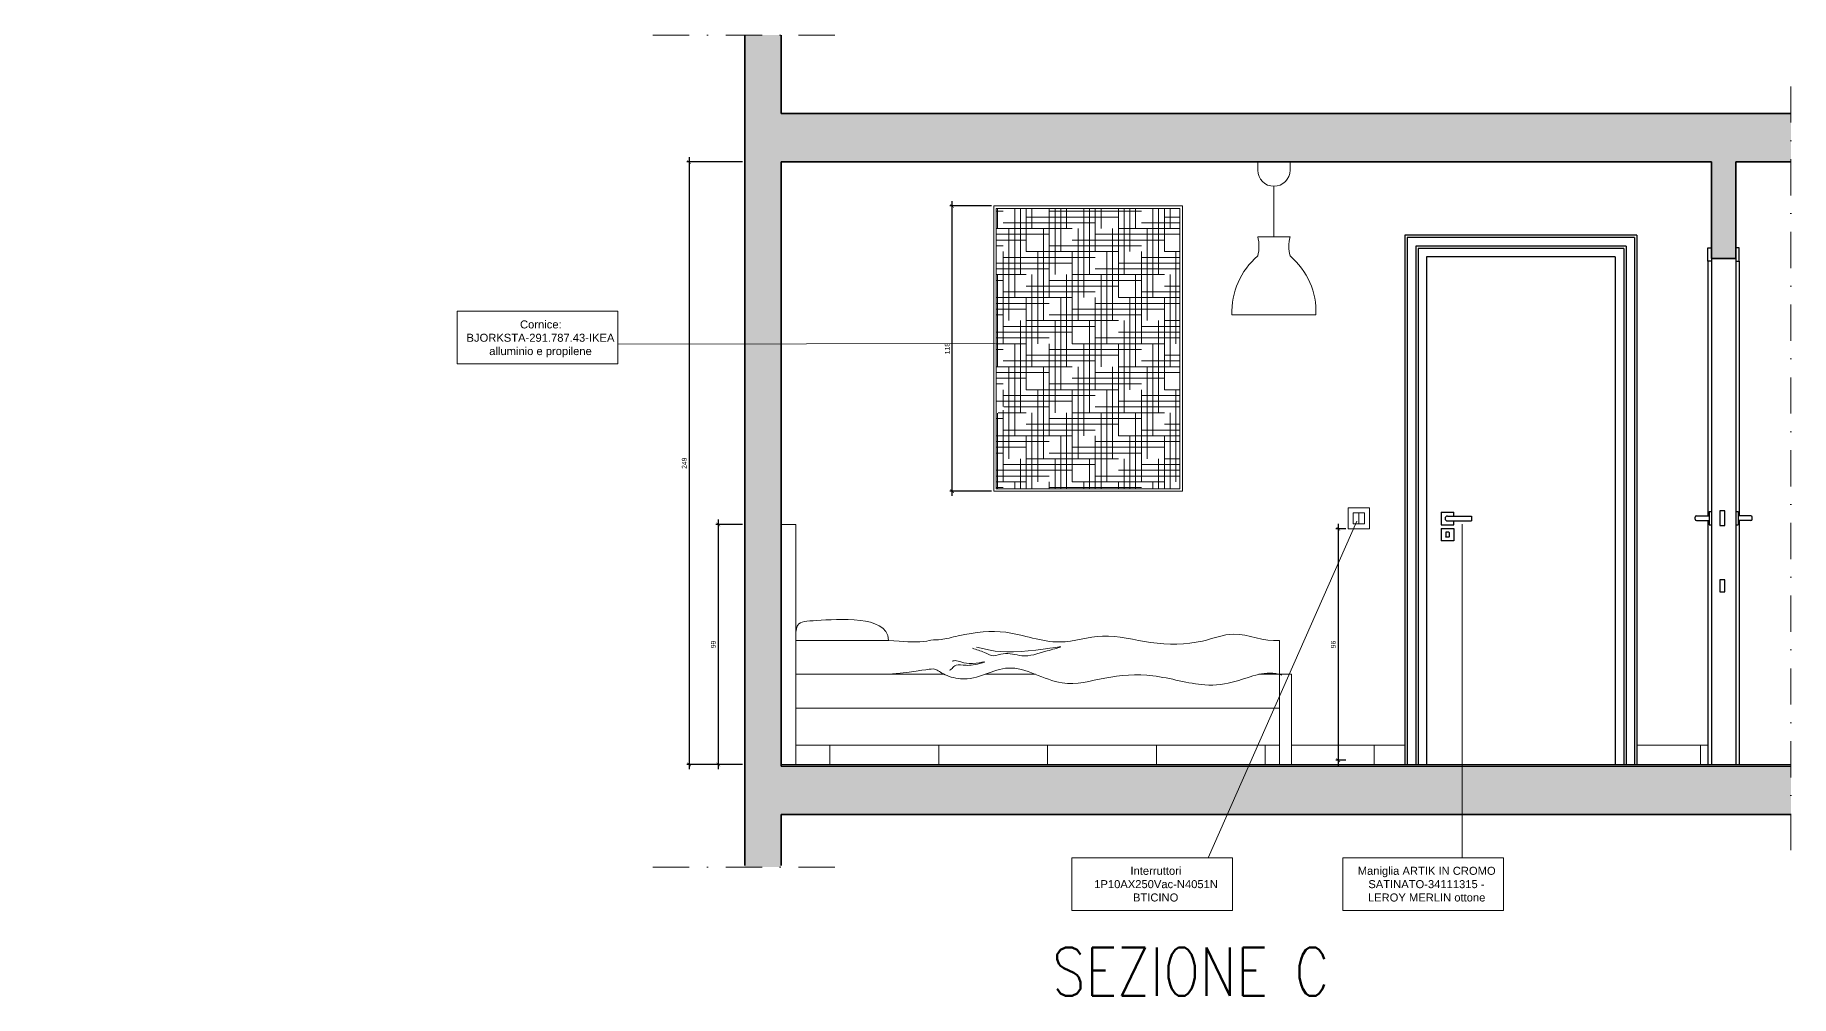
# Model space of a CAD drawing. Header units: inches. Extents: x -326 to 7826, y -681 to 1655.
# Drawn here: x 7100 to 7826, y 463 to 861 of the extents above; entities that cross this region are included whole.
import ezdxf

# ---------------------------------------------------------------- set-up
doc = ezdxf.new("R2010")
doc.units = ezdxf.units.IN
doc.header["$MEASUREMENT"] = 0
doc.linetypes.add('DASHDOT', pattern=[1, 0.5, -0.25, 0, -0.25])
for name, color, linetype, lineweight in [('A-ANNO-DIMS', 3, 'Continuous', 9), ('A-ANNO-SYMB', 3, 'Continuous', 18), ('A-ANNO-TEXT', 3, 'Continuous', 18), ('A-ELEV-MBE2', 4, 'Continuous', 25), ('A-FURN', 8, 'Continuous', 18), ('A-SECT C-MCUT', 9, 'Continuous', 20), ('A-SECT-MCUT', 2, 'Continuous', 35), ('A-WALL-STUD', 4, 'Continuous', 18)]:
    doc.layers.add(name, color=color, linetype=linetype, lineweight=lineweight)
doc.layers.add('G-ANNO-TEXT', color=3, linetype='Continuous')
doc.styles.add('E-ROMANS', font='romans.shx', dxfattribs={"width": 0.8})
doc.styles.get("Standard").update_dxf_attribs({"font": 'arial.ttf'})
doc.dimstyles.new('giulia', dxfattribs={"dimtxt": 2, "dimasz": 1.5, "dimexe": 1, "dimexo": 1, "dimgap": 1, "dimtad": 1, "dimdec": 0, "dimtxsty": 'Standard', "dimblk": 'ARCHTICK', "dimcen": 2.5, "dimdle": 2, "dimadec": 0, "dimazin": 0, "dimtfac": 1, "dimtdec": 0, "dimtmove": 0, "dimatfit": 3, "dimldrblk": 'ARCHTICK', "dimfxl": 1, "dimarcsym": 0})

# ---------------------------------------------------------------- blocks, each defined once
blk = doc.blocks.new('_ArchTick')
at = {"color": 0, "linetype": 'ByBlock', "const_width": 0.15}
blk.add_lwpolyline([(-0.5, -0.5), (0.5, 0.5)], dxfattribs=at)
blk = doc.blocks.new('*D33')
at = {"layer": 'A-ANNO-DIMS', "color": 0, "lineweight": -2, "transparency": 16777216}
for p, q in [((7392, 808.53), (7369.01, 808.53)), ((7370.01, 810.53), (7370.01, 557.23)), ((7392, 559.23), (7369.01, 559.23))]:
    blk.add_line(p, q, dxfattribs=at)
at = {"layer": 'Defpoints', "color": 0, "transparency": 16777216}
for p in [(7393, 808.53), (7370.01, 559.23), (7393, 559.23)]:
    blk.add_point(p, dxfattribs=at)
at = {"layer": 'A-ANNO-DIMS', "color": 0, "lineweight": -2, "transparency": 16777216, "xscale": 1.5, "yscale": 1.5, "zscale": 1.5}
for p, rotation in [((7370.01, 808.53), 90), ((7370.01, 559.23), 270)]:
    blk.add_blockref('_ArchTick', p, dxfattribs=dict(at, rotation=rotation))
at = {"layer": 'A-ANNO-DIMS', "color": 0, "transparency": 16777216, "insert": (7367.99, 683.88), "char_height": 2, "attachment_point": 5, "rotation": 90}
blk.add_mtext('249', dxfattribs=at)
blk = doc.blocks.new('*D34')
at = {"layer": 'A-ANNO-DIMS', "color": 0, "lineweight": -2, "transparency": 16777216}
for p, q in [((7392, 658.53), (7381.06, 658.53)), ((7382.06, 660.53), (7382.06, 557.23)), ((7392, 559.23), (7381.06, 559.23))]:
    blk.add_line(p, q, dxfattribs=at)
at = {"layer": 'Defpoints', "color": 0, "transparency": 16777216}
for p in [(7393, 658.53), (7382.06, 559.23), (7393, 559.23)]:
    blk.add_point(p, dxfattribs=at)
at = {"layer": 'A-ANNO-DIMS', "color": 0, "lineweight": -2, "transparency": 16777216, "xscale": 1.5, "yscale": 1.5, "zscale": 1.5}
for p, rotation in [((7382.06, 658.53), 90), ((7382.06, 559.23), 270)]:
    blk.add_blockref('_ArchTick', p, dxfattribs=dict(at, rotation=rotation))
at = {"layer": 'A-ANNO-DIMS', "color": 0, "transparency": 16777216, "insert": (7380.04, 608.88), "char_height": 2, "attachment_point": 5, "rotation": 90}
blk.add_mtext('99', dxfattribs=at)
blk = doc.blocks.new('*D35')
at = {"layer": 'A-ANNO-DIMS', "color": 0, "lineweight": -2, "transparency": 16777216}
for p, q in [((7478.79, 670.32), (7478.79, 792.32)), ((7495, 790.32), (7477.79, 790.32)), ((7495, 672.32), (7477.79, 672.32))]:
    blk.add_line(p, q, dxfattribs=at)
at = {"layer": 'Defpoints', "color": 0, "transparency": 16777216}
for p in [(7478.79, 790.32), (7496, 790.32), (7496, 672.32)]:
    blk.add_point(p, dxfattribs=at)
at = {"layer": 'A-ANNO-DIMS', "color": 0, "lineweight": -2, "transparency": 16777216, "xscale": 1.5, "yscale": 1.5, "zscale": 1.5}
for p, rotation in [((7478.79, 790.32), 90), ((7478.79, 672.32), 270)]:
    blk.add_blockref('_ArchTick', p, dxfattribs=dict(at, rotation=rotation))
at = {"layer": 'A-ANNO-DIMS', "color": 0, "transparency": 16777216, "insert": (7476.77, 731.32), "char_height": 2, "attachment_point": 5, "rotation": 90}
blk.add_mtext('118', dxfattribs=at)
blk = doc.blocks.new('*D37')
at = {"layer": 'Defpoints', "color": 0, "transparency": 16777216}
for p in [(7642.57, 656.76), (7638.48, 560.97), (7642.57, 560.97)]:
    blk.add_point(p, dxfattribs=at)
at = {"layer": 'G-ANNO-TEXT', "color": 0, "lineweight": -2, "transparency": 16777216}
for p, q in [((7641.57, 656.76), (7637.48, 656.76)), ((7638.48, 658.76), (7638.48, 558.97)), ((7641.57, 560.97), (7637.48, 560.97))]:
    blk.add_line(p, q, dxfattribs=at)
at = {"layer": 'G-ANNO-TEXT', "color": 0, "lineweight": -2, "transparency": 16777216, "xscale": 1.5, "yscale": 1.5, "zscale": 1.5}
for p, rotation in [((7638.48, 656.76), 90), ((7638.48, 560.97), 270)]:
    blk.add_blockref('_ArchTick', p, dxfattribs=dict(at, rotation=rotation))
at = {"layer": 'G-ANNO-TEXT', "color": 0, "transparency": 16777216, "insert": (7636.46, 608.87), "char_height": 2, "attachment_point": 5, "rotation": 90}
blk.add_mtext('96', dxfattribs=at)

msp = doc.modelspace()

# ---------------------------------------------------------------- hatches: boundary and pattern name
at = {"layer": 'A-FURN'}
h = msp.add_hatch(dxfattribs=at)
h.set_pattern_fill('HOUND', color=256, scale=1.5)
h.set_pattern_definition([(0, (5242.4498, -352.514), (9.525, 2.38125), [38.1, -19.05]), (90, (5242.4498, -352.514), (-2.38125, -9.525), [38.1, -19.05])])
h.paths.add_polyline_path([(7573, 789.32), (7497, 789.32), (7497, 708.67), (7501.26, 706.65), (7500.82, 706.41), (7499.54, 705.71), (7497, 704.31), (7497, 673.32), (7573, 673.32)])
at = {"layer": 'A-WALL-STUD'}
h = msp.add_hatch(color=256, dxfattribs=at)
h.dxf.hatch_style = 1
h.paths.add_polyline_path([(7825.66, 828.53), (7408, 828.53), (7408, 861.02), (7393, 861.02), (7393, 516.76), (7408, 516.76), (7408, 538.53), (7825.66, 538.53), (7825.66, 558.53), (7408, 558.53), (7408, 808.53), (7618.55, 808.53), (7792.84, 808.53), (7792.84, 768.53), (7802.84, 768.53), (7802.84, 808.53), (7825.66, 808.53)])
h.paths.add_polyline_path([(6905.46, 665.53), (6890.46, 665.53), (6890.46, 663.01), (6890.46, 558.53), (6472.81, 558.53), (6472.81, 538.53), (6890.46, 538.53), (6890.46, 512.06), (6905.46, 512.06)])

# ---------------------------------------------------------------- linework, layer by layer
at = {"layer": 'A-ANNO-SYMB', "color": 3}
for p, q in [((7496.57, 733.44), (7340.44, 733.13)), ((7584.72, 520.65), (7646.19, 659.85)), ((7689.66, 520.65), (7689.66, 658.73))]:
    msp.add_line(p, q, dxfattribs=at)
at = {"layer": 'A-ANNO-SYMB', "color": 6}
for points in [[(7273.99, 724.95), (7340.44, 724.95), (7340.44, 746.73), (7273.99, 746.73)], [(7528.32, 498.88), (7594.77, 498.88), (7594.77, 520.65), (7528.32, 520.65)], [(7640.4, 498.88), (7706.85, 498.88), (7706.85, 520.65), (7640.4, 520.65)]]:
    msp.add_lwpolyline(points, close=True, dxfattribs=at)
at = {"layer": 'A-ELEV-MBE2', "color": 2}
for p, q in [((7762.01, 778.23), (7666.01, 778.23)), ((7666.01, 778.23), (7666.01, 559.23)), ((7667.01, 777.23), (7667.01, 559.23)), ((7761.01, 777.23), (7667.01, 777.23)), ((7761.01, 777.23), (7761.01, 559.23)), ((7762.01, 778.23), (7762.01, 559.23)), ((7670.51, 773.73), (7670.51, 559.23)), ((7757.51, 773.73), (7670.51, 773.73)), ((7671.51, 772.73), (7671.51, 559.23)), ((7756.51, 772.73), (7671.51, 772.73)), ((7756.51, 772.73), (7756.51, 559.23)), ((7757.51, 773.73), (7757.51, 559.23)), ((7791.34, 773.03), (7792.84, 773.03)), ((7791.34, 767.53), (7791.34, 773.03)), ((7804.34, 773.03), (7802.84, 773.03)), ((7804.34, 767.53), (7804.34, 773.03)), ((7753.01, 769.23), (7675.01, 769.23)), ((7675.01, 769.23), (7675.01, 559.23)), ((7753.01, 769.23), (7753.01, 559.23)), ((7792.84, 767.53), (7791.34, 767.53)), ((7791.34, 767.53), (7791.34, 662.16)), ((7792.84, 768.53), (7792.84, 559.23)), ((7802.84, 768.53), (7802.84, 559.23)), ((7802.84, 767.53), (7804.34, 767.53)), ((7804.34, 767.53), (7804.34, 662.16)), ((7791.34, 660.16), (7791.34, 559.23)), ((7804.34, 660.16), (7804.34, 559.23))]:
    msp.add_line(p, q, dxfattribs=at)
at = {"layer": 'A-ELEV-MBE2'}
for p, q in [((7786.03, 660.77), (7786.03, 661.57)), ((7786.56, 662.16), (7791.83, 662.16)), ((7791.83, 663.91), (7791.83, 660.16)), ((7791.83, 663.91), (7792.84, 663.91)), ((7792.84, 663.91), (7792.84, 658.41)), ((7802.84, 663.91), (7803.84, 663.91)), ((7802.84, 663.91), (7802.84, 658.41)), ((7803.84, 663.91), (7803.84, 658.41)), ((7809.1, 662.16), (7803.84, 662.16)), ((7809.1, 662.16), (7803.84, 662.16)), ((7809.64, 660.77), (7809.64, 661.57)), ((7786.63, 660.17), (7791.83, 660.16)), ((7791.83, 660.16), (7791.83, 658.41)), ((7791.83, 658.41), (7792.84, 658.41)), ((7802.84, 658.41), (7803.84, 658.41)), ((7809.04, 660.17), (7803.84, 660.16)), ((7809.04, 660.17), (7803.84, 660.16))]:
    msp.add_line(p, q, dxfattribs=at)
for points in [[(7681.01, 663.62), (7686.21, 663.62)], [(7681.01, 663.62), (7681.01, 658.41), (7686.21, 658.41), (7686.21, 660.02)], [(7683.61, 662.01), (7693.5, 662.01)], [(7686.21, 662.01), (7686.21, 663.62)], [(7693.5, 662.01), (7693.5, 660.02)], [(7681.01, 656.92), (7686.21, 656.92), (7686.21, 651.72), (7681.01, 651.72)], [(7681.01, 656.92), (7681.01, 651.72)], [(7682.92, 655.21), (7682.92, 653.43)], [(7684.11, 655.41), (7683.11, 655.41)], [(7683.61, 660.02), (7693.5, 660.02)], [(7684.3, 655.21), (7684.3, 653.43)], [(7684.11, 653.23), (7683.11, 653.23)]]:
    msp.add_lwpolyline(points, dxfattribs=at)
for points in [[(7796.34, 658.16), (7798.34, 658.16), (7798.34, 664.16), (7796.34, 664.16)], [(7796.34, 630.66), (7798.34, 630.66), (7798.34, 635.66), (7796.34, 635.66)]]:
    msp.add_lwpolyline(points, close=True, dxfattribs=at)
for centre, radius, start, end in [((7683.61, 661.02), 0.992, 90, 270), ((7786.63, 661.57), 0.6, 90, 180), ((7809.04, 661.57), 0.6, 0, 90), ((7786.63, 660.77), 0.6, 180, 270), ((7809.04, 660.77), 0.6, 270, 0)]:
    msp.add_arc(centre, radius, start, end, dxfattribs=at)
for points in [[(7683.11, 655.41), (7683.02, 655.41), (7682.92, 655.31), (7682.92, 655.21)], [(7684.3, 655.21), (7684.3, 655.31), (7684.2, 655.41), (7684.11, 655.41)], [(7683.11, 653.23), (7683.02, 653.23), (7682.92, 653.33), (7682.92, 653.43)], [(7684.3, 653.43), (7684.3, 653.33), (7684.2, 653.23), (7684.11, 653.23)]]:
    msp.add_open_spline(points, degree=3, dxfattribs=at)
at = {"layer": 'A-FURN'}
for p, q in [((7496, 790.32), (7574, 790.32)), ((7496, 672.32), (7496, 790.32)), ((7497, 789.32), (7573, 789.32)), ((7497, 673.32), (7497, 789.32)), ((7573, 789.32), (7573, 673.32)), ((7574, 790.32), (7574, 672.32)), ((7574, 672.32), (7496, 672.32)), ((7573, 673.32), (7497, 673.32)), ((7651.37, 665.36), (7642.57, 665.36)), ((7642.57, 665.36), (7642.57, 656.76)), ((7649.37, 663.36), (7644.57, 663.36)), ((7644.57, 663.36), (7644.57, 658.76)), ((7644.57, 663.36), (7646.97, 663.36)), ((7646.97, 663.36), (7646.97, 658.76)), ((7649.37, 658.76), (7649.37, 663.36)), ((7651.37, 656.76), (7651.37, 665.36)), ((7414.11, 658.53), (7408, 658.53)), ((7414.11, 559.23), (7414.11, 658.53)), ((7642.57, 656.76), (7651.37, 656.76)), ((7644.57, 658.76), (7649.37, 658.76)), ((7414.11, 610.53), (7452.51, 610.53)), ((7614.11, 596.53), (7614.11, 610.53)), ((7414.11, 596.53), (7475.48, 596.53)), ((7492.37, 596.53), (7513.25, 596.53)), ((7605.66, 596.53), (7611, 596.53)), ((7619.11, 596.53), (7611, 596.53)), ((7614.11, 596.53), (7614.11, 559.23)), ((7619.11, 596.53), (7619.11, 559.23)), ((7614.11, 582.53), (7414.11, 582.53)), ((7428.25, 567.23), (7414.11, 567.23)), ((7428.25, 567.23), (7428.25, 559.23)), ((7428.25, 567.23), (7473.25, 567.23)), ((7473.25, 567.23), (7473.25, 559.23)), ((7473.25, 567.23), (7518.25, 567.23)), ((7518.25, 567.23), (7518.25, 559.23)), ((7518.25, 567.23), (7563.25, 567.23)), ((7608.25, 567.23), (7563.25, 567.23)), ((7563.25, 567.23), (7563.25, 559.23)), ((7614.11, 567.23), (7608.25, 567.23)), ((7608.25, 567.23), (7608.25, 559.23)), ((7653.25, 567.23), (7619.11, 567.23)), ((7666.01, 567.23), (7653.25, 567.23)), ((7653.25, 567.23), (7653.25, 559.23)), ((7788.25, 567.23), (7762.01, 567.23)), ((7791.34, 567.23), (7788.25, 567.23)), ((7788.25, 567.23), (7788.25, 559.23))]:
    msp.add_line(p, q, dxfattribs=at)
for points in [[(7618.55, 808.53), (7605.18, 808.53)], [(7605.18, 808.53), (7605.18, 805.14)], [(7618.55, 808.53), (7618.55, 805.14)], [(7611.86, 777.51), (7611.86, 798.46)], [(7605.18, 777.51), (7611.86, 777.51)], [(7618.55, 777.51), (7611.86, 777.51)], [(7629.23, 745.25), (7594.49, 745.25)]]:
    msp.add_lwpolyline(points, dxfattribs=at)
for centre, radius, start, end in [((7611.86, 805.14), 6.68, 180, 0), ((7590.1, 773.59), 15.58, 345.44528, 14.55472), ((7633.63, 773.59), 15.58, 165.44528, 194.55472), ((7625.03, 746.44), 30.56, 130.50678, 182.23924), ((7598.7, 746.44), 30.56, 357.76076, 49.49322)]:
    msp.add_arc(centre, radius, start, end, dxfattribs=at)
for points, knots in [([(7452.51, 610.53), (7452.06, 616.53), (7439.51, 620.04), (7421.2, 618.6), (7414.43, 618.53), (7414.11, 614.14), (7414.11, 610.53)], [0.4511767, 0.4511767, 0.4511767, 0.4511767, 0.647335, 0.885914, 1.1074117, 1.2510514, 1.2510514, 1.2510514, 1.2510514]), ([(7614.11, 610.53), (7607.7, 610.02), (7596.61, 615.48), (7580.3, 608.68), (7561.2, 608.73), (7541.25, 614.29), (7521.9, 607.39), (7501.53, 615.63), (7486.62, 613.83), (7473.45, 610.53), (7470.61, 611.17), (7465.47, 609.36), (7452.51, 610.53)], [0, 0, 0, 0, 0.226833, 0.39241, 0.647335, 0.885914, 1.107412, 1.385682, 1.629828, 1.713526, 1.793506, 1.88033, 1.88033, 1.88033, 1.88033]), ([(7615.06, 596.24), (7608.65, 598.59), (7597.56, 593.11), (7581.25, 591.06), (7562.14, 597.29), (7542.19, 595.72), (7522.85, 589.87), (7502.48, 604.2), (7487.57, 592.48), (7474.39, 596.53), (7471.55, 599.73), (7466.41, 597.92), (7452.51, 596.53)], [0, 0, 0, 0, 0.226833, 0.39241, 0.647335, 0.885914, 1.107412, 1.385682, 1.629828, 1.713526, 1.793506, 1.88033, 1.88033, 1.88033, 1.88033]), ([(7478.74, 602.01), (7479.33, 602.17), (7481.4, 602.47), (7485.08, 600.03), (7493.91, 602.2), (7487.87, 600.14), (7482.78, 600.26), (7479.83, 600.71), (7478.79, 598.82), (7477.98, 598.38), (7477.74, 598.28)], [0.013856, 0.013856, 0.013856, 0.013856, 0.0348738, 0.0888667, 0.1078792, 0.1267378, 0.158714, 0.1937575, 0.2174868, 0.2267221, 0.2267221, 0.2267221, 0.2267221])]:
    msp.add_open_spline(points, degree=3, knots=knots, dxfattribs=at)
msp.add_spline([(7488.91, 607.77), (7507.25, 605.95), (7523.45, 607.71), (7518.05, 606.21), (7507.61, 604.23), (7499.87, 605.08), (7495.86, 604.23), (7492.13, 605.54), (7487.19, 607.3)], degree=3, dxfattribs=at)
at = {"layer": 'A-SECT C-MCUT', "linetype": 'DASHDOT', "ltscale": 30}
for p, q in [((7355.04, 861.02), (7435.17, 861.02)), ((7825.66, 839.81), (7825.66, 518.66)), ((7355.04, 516.76), (7435.17, 516.76))]:
    msp.add_line(p, q, dxfattribs=at)
at = {"layer": 'A-SECT-MCUT', "color": 2}
for p, q in [((7393, 861.02), (7393, 517.41)), ((7408, 558.53), (7408, 808.53)), ((7408, 808.53), (7618.55, 808.53)), ((7792.84, 808.53), (7792.84, 768.53)), ((7802.84, 808.53), (7802.84, 768.53)), ((7825.66, 558.53), (7408, 558.53)), ((7408, 517.41), (7408, 538.53))]:
    msp.add_line(p, q, dxfattribs=at)
at = {"layer": 'A-SECT-MCUT'}
for p, q in [((7408, 828.53), (7408, 861.02)), ((7408, 828.53), (7825.66, 828.53)), ((7802.84, 808.53), (7825.66, 808.53)), ((7802.84, 768.53), (7792.84, 768.53)), ((7408, 538.53), (7825.66, 538.53))]:
    msp.add_line(p, q, dxfattribs=at)
at = {"layer": 'A-SECT-MCUT', "color": 2}
msp.add_lwpolyline([(7618.55, 808.53), (7792.84, 808.53)], dxfattribs=at)
at = {"layer": 'A-WALL-STUD'}
msp.add_line((7408, 559.23), (7825.66, 559.23), dxfattribs=at)

# ---------------------------------------------------------------- texts
at = {"layer": 'A-ANNO-SYMB', "color": 3, "char_height": 3.3105, "attachment_point": 1}
for s, insert in [('\\pi22.82828;{\\C256;Cornice: \\P\\pi0.69829;BJORKSTA-291.787.43-IKEA \\P\\pi10.09112;alluminio e propilene}', (7277.23, 742.97)), ('\\pi20.95627;{\\C256;Interruttori\\P\\pi5.98126;1P10AX250Vac-N4051N\\P\\pi22.01647;BTICINO}', (7531.55, 516.89)), ('\\pi2.8729;{\\C256;Maniglia ARTIK IN CROMO \\P\\pi7.2639;SATINATO-34111315 - \\P\\pi7.0968;LEROY MERLIN ottone}', (7643.64, 516.89))]:
    msp.add_mtext_dynamic_manual_height_columns(s, width=62.2428, gutter_width=1, heights=[0], dxfattribs=dict(at, insert=insert))
at = {"layer": 'A-ANNO-TEXT', "insert": (7634.72, 483.48), "char_height": 20, "attachment_point": 3, "style": 'E-ROMANS'}
msp.add_mtext_dynamic_manual_height_columns('SEZIONE C', width=131.3393, gutter_width=9, heights=[0], dxfattribs=at)

# ---------------------------------------------------------------- dimensions: what is measured, and where the dimension line sits
at = {"layer": 'A-ANNO-DIMS'}
for base, p1, p2, picture, middle in [((7370.01, 559.23), (7393, 808.53), (7393, 559.23), '*D33', (7367.99, 683.88)), ((7478.79, 790.32), (7496, 672.32), (7496, 790.32), '*D35', (7476.77, 731.32)), ((7382.06, 559.23), (7393, 658.53), (7393, 559.23), '*D34', (7380.04, 608.88))]:
    dim = msp.add_linear_dim(base=base, p1=p1, p2=p2, angle=90, dimstyle='giulia', dxfattribs=at)
    dim.commit()
    dim.dimension.update_dxf_attribs({"geometry": picture, "text_midpoint": middle})
at = {"layer": 'G-ANNO-TEXT'}
dim = msp.add_linear_dim(base=(7638.48, 560.97), p1=(7642.57, 656.76), p2=(7642.57, 560.97), angle=90, dimstyle='giulia', dxfattribs=at)
dim.commit()
dim.dimension.update_dxf_attribs({"geometry": '*D37', "text_midpoint": (7636.46, 608.87)})

doc.saveas('drawing.dxf')
